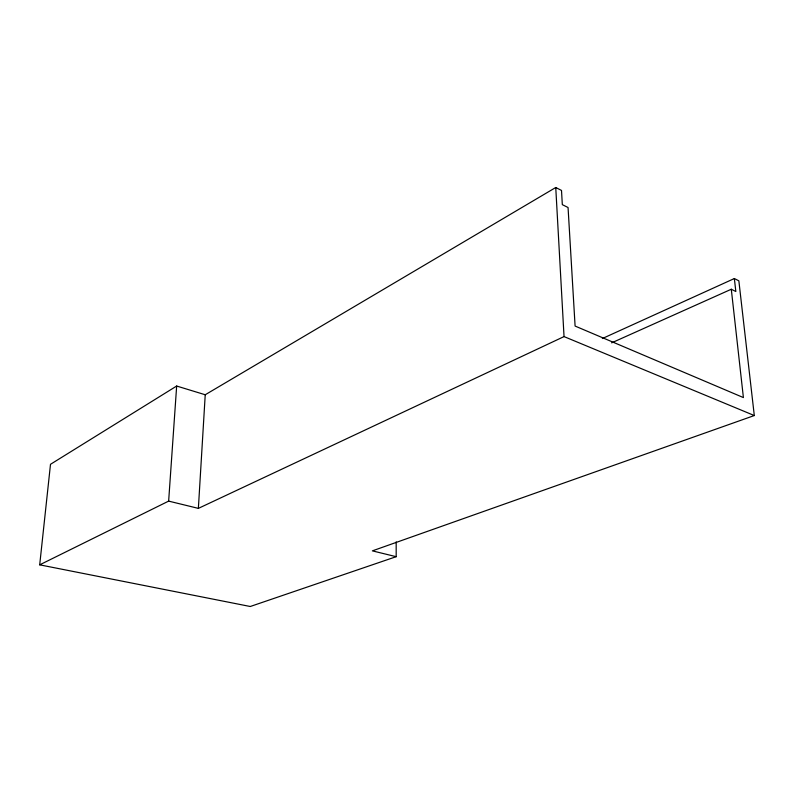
<?xml version="1.0" encoding="UTF-8"?>
<svg xmlns="http://www.w3.org/2000/svg" width="794" height="794" viewBox="0 0 794 794"><rect width="100%" height="100%" fill="white"/><g stroke="black" fill="none" stroke-linecap="round" stroke-linejoin="round"><path stroke-width="1.19" d="M205.229 394.757L176.665 386.033L50.498 464.301L39.7 564.832L168.646 501.113L198.371 508.378L205.229 394.757L555.75 187.503L561.507 190.431L562.321 204.644L568.057 207.522L575.094 326.056L743.402 397.576L731.294 289.244L611.618 342.859M168.646 501.113L176.665 386.033M198.371 508.378L564.038 336.587L754.3 415.54L738.857 280.828L734.361 278.535L602.338 338.542M754.3 415.54L372.376 550.867L396.186 556.683L396.176 541.875M396.186 556.683L250.269 606.497L39.7 564.832M731.294 289.244L735.83 291.517L734.361 278.535M555.75 187.503L564.038 336.587"/></g></svg>
